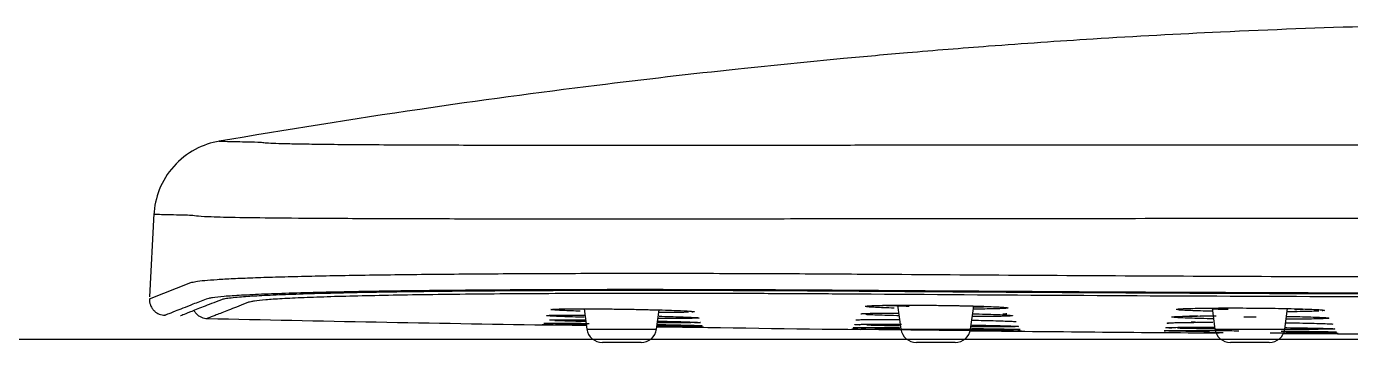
# Model space of a CAD drawing. Extents: x -4069 to -3649, y -4303 to -3709.
# Drawn here: x -3841.71 to -3824.85, y -3912.65 to -3908.61 of the extents above; entities that cross this region are included whole.
import ezdxf

# ---------------------------------------------------------------- set-up
doc = ezdxf.new("R2010")
doc.units = 0
doc.header["$LTSCALE"] = 7
doc.layers.add('6', color=7, linetype='CONTINUOUS')
doc.layers.add('DIM', color=2, linetype='CONTINUOUS')

msp = doc.modelspace()

# ---------------------------------------------------------------- linework, layer by layer
at = {"layer": '6', "color": 7, "linetype": 'Continuous'}
for p, q in [((-3840.08721, -3911.00147), (-3840.14275, -3912.06126)), ((-3834.60985, -3912.21505), (-3834.57372, -3912.4731)), ((-3833.68551, -3912.4731), (-3833.65141, -3912.22954)), ((-3830.6164, -3912.16897), (-3830.57382, -3912.4731)), ((-3829.68561, -3912.4731), (-3829.6445, -3912.17947)), ((-3826.61134, -3912.20582), (-3826.57392, -3912.4731)), ((-3825.68571, -3912.4731), (-3825.64916, -3912.21202)), ((-3833.88357, -3912.64536), (-3834.37566, -3912.64536)), ((-3829.88367, -3912.64536), (-3830.37576, -3912.64536)), ((-3825.88377, -3912.64536), (-3826.37586, -3912.64536))]:
    msp.add_line(p, q, dxfattribs=at)
at = {"layer": '6', "color": 3, "linetype": 'Continuous'}
for p, q in [((-3840.14411, -3912.08723), (-3839.61701, -3911.88041)), ((-3834.57372, -3912.4731), (-3834.12962, -3912.4731)), ((-3834.12962, -3912.4731), (-3833.68551, -3912.4731)), ((-3830.57382, -3912.4731), (-3830.12972, -3912.4731)), ((-3830.12972, -3912.4731), (-3829.68561, -3912.4731)), ((-3826.57392, -3912.4731), (-3826.12982, -3912.4731)), ((-3826.12982, -3912.4731), (-3825.68571, -3912.4731))]:
    msp.add_line(p, q, dxfattribs=at)
at = {"layer": '6', "color": 7, "linetype": 'Continuous'}
for centre, radius, start, end in [((-3820.12997, -3011.66382), 900.88155, 268.773777, 269.047668), ((-3820.12997, -3011.66382), 900.88155, 269.138111, 269.302961), ((-3834.37566, -3912.44537), 0.2, 187.96961, 270), ((-3833.88357, -3912.44537), 0.2, 270, 352.03039), ((-3830.37576, -3912.44537), 0.2, 187.96961, 270), ((-3829.88367, -3912.44537), 0.2, 270, 352.03039), ((-3820.12997, -3011.66382), 900.88155, 269.39197, 269.59364), ((-3826.37586, -3912.44537), 0.2, 187.96961, 270), ((-3825.88377, -3912.44537), 0.2, 270, 352.03039), ((-3820.12997, -3011.66382), 900.88155, 269.645624, 269.846013)]:
    msp.add_arc(centre, radius, start, end, dxfattribs=at)
for points, knots in [([(-3824.58231, -3908.61444), (-3825.22253, -3908.63264), (-3826.4044, -3908.6772), (-3828.02899, -3908.76635), (-3829.35835, -3908.85832), (-3830.418, -3908.9438), (-3831.48215, -3909.03919), (-3832.80163, -3909.17131), (-3834.60111, -3909.37914), (-3836.80556, -3909.67689), (-3838.40582, -3909.93241), (-3839.25582, -3910.07915)], [0, 0, 0, 0, 0.13017455, 0.24041488, 0.33070838, 0.40103487, 0.4565061, 0.54788532, 0.6705784, 0.82470596, 1, 1, 1, 1]), ([(-3839.24861, -3910.076), (-3839.36148, -3910.09529), (-3839.57463, -3910.16693), (-3839.85227, -3910.38444), (-3840.03592, -3910.68557), (-3840.0822, -3910.90564), (-3840.08818, -3911.02)], [0, 0, 0, 0, 0.2425453, 0.49997878, 0.75742429, 1, 1, 1, 1]), ([(-3839.61701, -3911.88041), (-3839.59952, -3911.87563), (-3839.56469, -3911.86611), (-3839.44943, -3911.85287), (-3839.29028, -3911.84048), (-3839.08468, -3911.82901), (-3838.83598, -3911.81843), (-3838.54614, -3911.80875), (-3838.21769, -3911.79998), (-3837.85314, -3911.7921), (-3837.4551, -3911.78513), (-3837.02627, -3911.77905), (-3836.56939, -3911.77388), (-3836.08722, -3911.7696), (-3835.58253, -3911.76623), (-3835.05811, -3911.76376), (-3834.51669, -3911.76218), (-3833.961, -3911.76151), (-3833.39371, -3911.76174), (-3832.81744, -3911.76287), (-3832.23462, -3911.76491), (-3831.64817, -3911.76779), (-3831.2533, -3911.77049), (-3831.05682, -3911.77183)], [0, 0, 0, 0, 0.0518373, 0.10325061, 0.15424028, 0.20480667, 0.25495014, 0.30467103, 0.35396968, 0.40284644, 0.45130164, 0.49933562, 0.54694871, 0.59414122, 0.64091348, 0.68726581, 0.73319853, 0.77871193, 0.82380634, 0.86848205, 0.91273937, 0.95657858, 1, 1, 1, 1]), ([(-3840.14447, -3912.08744), (-3840.14559, -3912.11428), (-3840.14009, -3912.15323), (-3840.11699, -3912.20242), (-3840.09126, -3912.23622), (-3840.05902, -3912.26383), (-3840.0114, -3912.28965), (-3839.973, -3912.29742), (-3839.94628, -3912.29792)], [0, 0, 0, 0, 0.23939649, 0.3686974, 0.50080322, 0.6327872, 0.76173897, 1, 1, 1, 1]), ([(-3839.75169, -3912.302), (-3839.75168, -3912.302), (-3839.74621, -3912.29985), (-3839.71327, -3912.28692), (-3839.6312, -3912.25467), (-3839.49399, -3912.20085), (-3839.35304, -3912.14539), (-3839.2684, -3912.11221), (-3839.22514, -3912.09524)], [0, 0, 0, 0, 0.12483076, 0.24984035, 0.4998675, 0.74991652, 0.87216199, 1, 1, 1, 1]), ([(-3831.03068, -3911.98217), (-3831.17113, -3911.98117), (-3831.45059, -3911.97916), (-3832.00125, -3911.97586), (-3832.67658, -3911.97276), (-3833.46466, -3911.97082), (-3834.22587, -3911.97061), (-3834.95433, -3911.97206), (-3835.64209, -3911.97524), (-3836.2854, -3911.98015), (-3836.88045, -3911.98675), (-3837.42307, -3911.99487), (-3837.9065, -3912.00454), (-3838.32843, -3912.01575), (-3838.68697, -3912.02844), (-3838.98093, -3912.04233), (-3839.20406, -3912.05735), (-3839.32854, -3912.07076), (-3839.39434, -3912.08201), (-3839.41262, -3912.08784), (-3839.42184, -3912.09078)], [0, 0, 0, 0, 0.03164341, 0.06296148, 0.12526936, 0.18748251, 0.25014115, 0.31284004, 0.37512144, 0.4374419, 0.50025968, 0.56296239, 0.62508628, 0.68732622, 0.75038231, 0.81334767, 0.87539161, 0.93733307, 0.96841798, 1, 1, 1, 1]), ([(-3839.22514, -3912.09524), (-3839.21243, -3912.09147), (-3839.18697, -3912.0839), (-3839.10905, -3912.07304), (-3838.98427, -3912.06083), (-3838.78949, -3912.04766), (-3838.40793, -3912.02953), (-3837.7674, -3912.00998), (-3836.75583, -3911.99244), (-3835.53689, -3911.98118), (-3834.37669, -3911.97738), (-3833.38689, -3911.9777), (-3832.61456, -3911.97966), (-3831.8187, -3911.98319), (-3831.27413, -3911.98694), (-3831.00162, -3911.98882)], [0, 0, 0, 0, 0.04154894, 0.08319239, 0.12500496, 0.18761089, 0.2502611, 0.3750924, 0.50027389, 0.62566096, 0.75005054, 0.81228377, 0.87454071, 0.93721819, 1, 1, 1, 1]), ([(-3830.95346, -3912.02982), (-3831.08616, -3912.02887), (-3831.34992, -3912.02698), (-3831.86926, -3912.02386), (-3832.50573, -3912.02093), (-3833.24867, -3912.0191), (-3833.96678, -3912.01889), (-3834.65472, -3912.02024), (-3835.30461, -3912.02322), (-3835.91303, -3912.02785), (-3836.47634, -3912.03409), (-3836.99028, -3912.04176), (-3837.4477, -3912.05088), (-3837.84641, -3912.06146), (-3838.18566, -3912.07344), (-3838.46405, -3912.08659), (-3838.67551, -3912.10082), (-3838.79382, -3912.11353), (-3838.85634, -3912.12417), (-3838.87365, -3912.12968), (-3838.88235, -3912.13245)], [0, 0, 0, 0, 0.03163835, 0.06288902, 0.12502248, 0.18705338, 0.24961589, 0.3122617, 0.37447543, 0.43678661, 0.49972917, 0.56255671, 0.62467227, 0.68684777, 0.74985772, 0.81293245, 0.87521895, 0.93735862, 0.96851373, 1, 1, 1, 1]), ([(-3831.00162, -3911.98882), (-3830.63846, -3911.99144), (-3829.91371, -3911.99667), (-3828.64671, -3912.0046), (-3827.20051, -3912.01237), (-3825.20915, -3912.02083), (-3822.85206, -3912.02735), (-3820.31059, -3912.0297), (-3818.13278, -3912.0281), (-3816.31707, -3912.02441), (-3814.32375, -3912.01816), (-3812.42373, -3912.00933), (-3810.6165, -3911.99855), (-3809.7116, -3911.99207), (-3809.25832, -3911.98882)], [0, 0, 0, 0, 0.05042678, 0.10063472, 0.17549938, 0.25036254, 0.37536663, 0.49999942, 0.59979548, 0.67480756, 0.74983877, 0.87437047, 0.93706868, 1, 1, 1, 1]), ([(-3809.30647, -3912.02982), (-3809.90879, -3912.03408), (-3811.1107, -3912.04257), (-3812.91823, -3912.05242), (-3815.02233, -3912.06143), (-3817.42638, -3912.06799), (-3819.22917, -3912.06962), (-3821.03062, -3912.06962), (-3822.83348, -3912.06801), (-3825.53927, -3912.06053), (-3828.24902, -3912.04843), (-3830.05066, -3912.03603), (-3830.95346, -3912.02982)], [0, 0, 0, 0, 0.08397056, 0.16756364, 0.25104514, 0.37560251, 0.49999775, 0.50000369, 0.62439721, 0.74895712, 0.87420187, 1, 1, 1, 1]), ([(-3839.58033, -3912.2348), (-3839.57893, -3912.23738), (-3839.57043, -3912.25224), (-3839.55147, -3912.27725), (-3839.51939, -3912.30487), (-3839.47195, -3912.33079), (-3839.43364, -3912.33868), (-3839.40697, -3912.33927)], [0, 0, 0, 0, 0.0414183, 0.24186991, 0.44219384, 0.63799276, 1, 1, 1, 1]), ([(-3834.65775, -3912.24541), (-3834.69746, -3912.24419), (-3834.77993, -3912.24145), (-3834.88403, -3912.23705), (-3834.96645, -3912.23242), (-3835.01915, -3912.22797), (-3835.03488, -3912.22457), (-3835.02911, -3912.22278), (-3835.02555, -3912.2222)], [0, 0, 0, 0, 0.15340454, 0.33784296, 0.52737552, 0.7175081, 0.90388077, 1, 1, 1, 1]), ([(-3835.01681, -3912.2228), (-3835.01659, -3912.22251), (-3835.01274, -3912.22071), (-3834.98249, -3912.21826), (-3834.91221, -3912.21687), (-3834.87456, -3912.21641)], [0, 0, 0, 0, 0.0980162, 0.61030104, 1, 1, 1, 1]), ([(-3834.95637, -3912.21779), (-3834.95446, -3912.21876), (-3834.95066, -3912.2206), (-3834.94669, -3912.22277), (-3834.94537, -3912.2241), (-3834.94531, -3912.22418)], [0, 0, 0, 0, 0.52124539, 0.97318058, 1, 1, 1, 1]), ([(-3834.88827, -3912.21616), (-3834.88289, -3912.21606), (-3834.84518, -3912.21542), (-3834.80091, -3912.21497), (-3834.75855, -3912.21475)], [0, 0, 0, 0, 0.14625049, 1, 1, 1, 1]), ([(-3834.82287, -3912.21538), (-3834.82008, -3912.21531), (-3834.78864, -3912.21467), (-3834.6873, -3912.21451), (-3834.53469, -3912.2147), (-3834.35021, -3912.2161), (-3834.1496, -3912.21857), (-3833.94267, -3912.22214), (-3833.74505, -3912.22653), (-3833.57001, -3912.23138), (-3833.39257, -3912.23755), (-3833.25936, -3912.24445), (-3833.21689, -3912.24903), (-3833.21123, -3912.25128), (-3833.21075, -3912.25161)], [0, 0, 0, 0, 0.00803178, 0.08752921, 0.17206785, 0.26073188, 0.35235393, 0.44594738, 0.54013844, 0.63207569, 0.71877542, 0.86695452, 0.98060165, 1, 1, 1, 1]), ([(-3833.27738, -3912.25893), (-3833.30076, -3912.25972), (-3833.35758, -3912.26104), (-3833.47143, -3912.26218), (-3833.57521, -3912.26229), (-3833.6366, -3912.26213), (-3833.64744, -3912.26209)], [0, 0, 0, 0, 0.31203793, 0.62285041, 0.93424249, 1, 1, 1, 1]), ([(-3833.20503, -3912.25122), (-3833.20329, -3912.25174), (-3833.20042, -3912.25353), (-3833.21207, -3912.25548), (-3833.2308, -3912.25679), (-3833.23581, -3912.25709)], [0, 0, 0, 0, 0.22969758, 0.81625157, 1, 1, 1, 1]), ([(-3831.08627, -3912.28039), (-3831.08585, -3912.27947), (-3831.0774, -3912.27733), (-3831.03204, -3912.27437), (-3830.94762, -3912.27173), (-3830.83315, -3912.26979), (-3830.73873, -3912.26904), (-3830.68779, -3912.26883)], [0, 0, 0, 0, 0.14817056, 0.35879637, 0.57325175, 0.7880961, 1, 1, 1, 1]), ([(-3831.02821, -3912.18301), (-3831.02815, -3912.18293), (-3831.02658, -3912.18136), (-3831.01139, -3912.17843), (-3830.95074, -3912.1748), (-3830.85902, -3912.17186), (-3830.74043, -3912.16972), (-3830.64561, -3912.16889), (-3830.59512, -3912.16866)], [0, 0, 0, 0, 0.01052013, 0.20726508, 0.40340627, 0.60292575, 0.80277392, 1, 1, 1, 1]), ([(-3830.65872, -3912.20657), (-3830.70629, -3912.20514), (-3830.79465, -3912.20216), (-3830.90305, -3912.19737), (-3830.97802, -3912.19241), (-3831.00697, -3912.18914), (-3831.01632, -3912.18753)], [0, 0, 0, 0, 0.2508012, 0.49856535, 0.74630209, 1, 1, 1, 1]), ([(-3830.68422, -3912.16935), (-3830.6822, -3912.16932), (-3830.63272, -3912.16864), (-3830.5094, -3912.16834), (-3830.32164, -3912.1687), (-3830.12198, -3912.17036), (-3829.92402, -3912.17308), (-3829.73686, -3912.17681), (-3829.57077, -3912.18124), (-3829.39528, -3912.18735), (-3829.26301, -3912.1947), (-3829.22501, -3912.20013), (-3829.22278, -3912.20246), (-3829.2227, -3912.20268)], [0, 0, 0, 0, 0.00428092, 0.10398345, 0.20389977, 0.30305875, 0.40158967, 0.49977506, 0.59714825, 0.69116785, 0.85786609, 0.9869573, 1, 1, 1, 1]), ([(-3830.59512, -3912.16866), (-3830.54462, -3912.16843), (-3830.43608, -3912.16833), (-3830.26165, -3912.16914), (-3830.08246, -3912.17084), (-3829.90531, -3912.17339), (-3829.7374, -3912.17681), (-3829.58345, -3912.18087), (-3829.4486, -3912.18541), (-3829.33924, -3912.19025), (-3829.2627, -3912.19524), (-3829.21834, -3912.20019), (-3829.20694, -3912.20491), (-3829.23019, -3912.20922), (-3829.29068, -3912.21288), (-3829.38273, -3912.21582), (-3829.50163, -3912.21795), (-3829.5976, -3912.21878), (-3829.64936, -3912.219), (-3829.65059, -3912.21901)], [0, 0, 0, 0, 0.06208515, 0.12503314, 0.18788037, 0.24963791, 0.31134199, 0.37407071, 0.43690959, 0.49896482, 0.56090873, 0.62355696, 0.68631795, 0.74862566, 0.81096098, 0.87378964, 0.93651275, 0.99850488, 1, 1, 1, 1]), ([(-3829.65646, -3912.27895), (-3829.64256, -3912.27926), (-3829.57379, -3912.28087), (-3829.45922, -3912.28394), (-3829.33143, -3912.28831), (-3829.23666, -3912.29283), (-3829.17506, -3912.29729), (-3829.14808, -3912.30156), (-3829.15799, -3912.30545), (-3829.20796, -3912.30876), (-3829.29266, -3912.31142), (-3829.40751, -3912.31334), (-3829.53226, -3912.31431), (-3829.62027, -3912.31448), (-3829.656, -3912.31449)], [0, 0, 0, 0, 0.02303843, 0.11540123, 0.20672966, 0.29787529, 0.38991965, 0.48213035, 0.57381371, 0.66555927, 0.75791168, 0.85008149, 0.94123231, 1, 1, 1, 1]), ([(-3829.30759, -3912.20618), (-3829.30738, -3912.20567), (-3829.29843, -3912.2011), (-3829.28742, -3912.19812), (-3829.28051, -3912.19523)], [0, 0, 0, 0, 0.07752638, 1, 1, 1, 1]), ([(-3829.274, -3912.27873), (-3829.24458, -3912.2773), (-3829.2265, -3912.27557), (-3829.22294, -3912.27358), (-3829.22284, -3912.27351)], [0, 0, 0, 0, 0.96659858, 1, 1, 1, 1]), ([(-3826.61503, -3912.24668), (-3826.62589, -3912.24644), (-3826.68898, -3912.24496), (-3826.79498, -3912.24198), (-3826.91411, -3912.23752), (-3827.00351, -3912.23278), (-3827.05473, -3912.22789), (-3827.06607, -3912.22468), (-3827.06624, -3912.22308)], [0, 0, 0, 0, 0.03986904, 0.23466872, 0.42877898, 0.6176456, 0.80650265, 1, 1, 1, 1]), ([(-3827.05475, -3912.21917), (-3827.05314, -3912.21891), (-3827.04111, -3912.21717), (-3827.00423, -3912.21412), (-3826.91509, -3912.21054), (-3826.79632, -3912.20765), (-3826.653, -3912.20554), (-3826.54395, -3912.20472), (-3826.48721, -3912.2045)], [0, 0, 0, 0, 0.03332234, 0.22549944, 0.41707684, 0.61202842, 0.80731604, 1, 1, 1, 1]), ([(-3826.48721, -3912.2045), (-3826.43044, -3912.20427), (-3826.3109, -3912.20417), (-3826.12485, -3912.20497), (-3825.93907, -3912.20664), (-3825.76085, -3912.20915), (-3825.59812, -3912.21252), (-3825.45472, -3912.21652), (-3825.3352, -3912.22098), (-3825.24558, -3912.22576), (-3825.19275, -3912.23068), (-3825.17491, -3912.23555), (-3825.1878, -3912.23908), (-3825.20466, -3912.24095), (-3825.20872, -3912.24134)], [0, 0, 0, 0, 0.08824379, 0.17771747, 0.26706023, 0.35487823, 0.44260223, 0.53174328, 0.62105766, 0.70933621, 0.79745253, 0.88648783, 0.97567157, 1, 1, 1, 1]), ([(-3825.25042, -3912.24434), (-3825.27393, -3912.24564), (-3825.33341, -3912.24805), (-3825.45255, -3912.25095), (-3825.56334, -3912.25257), (-3825.63189, -3912.25323), (-3825.64825, -3912.25337)], [0, 0, 0, 0, 0.30089778, 0.60433449, 0.90723135, 1, 1, 1, 1]), ([(-3834.5973, -3912.42841), (-3834.64678, -3912.42758), (-3834.75073, -3912.42581), (-3834.88865, -3912.42337), (-3835.00658, -3912.42116), (-3835.09329, -3912.41938), (-3835.14289, -3912.41815), (-3835.14827, -3912.4176), (-3835.11523, -3912.41764), (-3835.04589, -3912.41827), (-3834.94121, -3912.41949), (-3834.80218, -3912.42131), (-3834.67351, -3912.42309), (-3834.59361, -3912.42423), (-3834.57278, -3912.42453)], [0, 0, 0, 0, 0.07389186, 0.16196908, 0.25233448, 0.3429234, 0.43175648, 0.52037746, 0.61050172, 0.70081402, 0.79006792, 0.87911616, 0.96899479, 1, 1, 1, 1]), ([(-3835.12358, -3912.3985), (-3835.12343, -3912.39833), (-3835.11976, -3912.39776), (-3835.10432, -3912.39738), (-3835.08609, -3912.39722)], [0, 0, 0, 0, 0.269795, 1, 1, 1, 1]), ([(-3834.60706, -3912.32259), (-3834.64661, -3912.32161), (-3834.73658, -3912.31924), (-3834.85925, -3912.31535), (-3834.96727, -3912.31109), (-3835.04571, -3912.30701), (-3835.08906, -3912.30329), (-3835.09024, -3912.30016), (-3835.05516, -3912.29763), (-3834.98613, -3912.29578), (-3834.91809, -3912.29506), (-3834.87886, -3912.29487)], [0, 0, 0, 0, 0.08213256, 0.19476644, 0.31067323, 0.42696577, 0.54084478, 0.6543524, 0.76995927, 0.8857825, 1, 1, 1, 1]), ([(-3835.08609, -3912.39722), (-3835.06788, -3912.39706), (-3835.0172, -3912.39699), (-3834.90735, -3912.39753), (-3834.76904, -3912.39868), (-3834.64274, -3912.40002), (-3834.56516, -3912.40095), (-3834.54569, -3912.40119)], [0, 0, 0, 0, 0.22972754, 0.46281623, 0.69572428, 0.92485893, 1, 1, 1, 1]), ([(-3835.05554, -3912.29788), (-3835.05314, -3912.29778), (-3835.04384, -3912.29742), (-3835.02874, -3912.29707), (-3835.01595, -3912.29674)], [0, 0, 0, 0, 0.3160619, 1, 1, 1, 1]), ([(-3835.0315, -3912.35661), (-3835.03109, -3912.3566), (-3835.01087, -3912.35611), (-3834.93069, -3912.35587), (-3834.78612, -3912.35614), (-3834.65982, -3912.35706), (-3834.59131, -3912.35768), (-3834.59004, -3912.35769)], [0, 0, 0, 0, 0.00666456, 0.32180071, 0.65511833, 0.99361911, 1, 1, 1, 1]), ([(-3834.56972, -3912.41349), (-3834.57184, -3912.41345), (-3834.63301, -3912.41228), (-3834.74693, -3912.40998), (-3834.89153, -3912.40677), (-3834.97492, -3912.40465), (-3835.01055, -3912.40363), (-3835.01541, -3912.40349)], [0, 0, 0, 0, 0.01127869, 0.32557316, 0.6410555, 0.94931381, 1, 1, 1, 1]), ([(-3834.99002, -3912.35615), (-3834.98573, -3912.35687), (-3834.9738, -3912.35876), (-3834.9573, -3912.36092), (-3834.94497, -3912.36308), (-3834.94061, -3912.36391), (-3834.94008, -3912.3645), (-3834.94006, -3912.36455)], [0, 0, 0, 0, 0.28575973, 0.74956743, 0.90369222, 0.99283046, 1, 1, 1, 1]), ([(-3834.98449, -3912.35613), (-3834.95347, -3912.35595), (-3834.87849, -3912.35587), (-3834.74473, -3912.35645), (-3834.64478, -3912.35721), (-3834.59677, -3912.35764)], [0, 0, 0, 0, 0.34830105, 0.70160266, 1, 1, 1, 1]), ([(-3834.58883, -3912.37798), (-3834.59055, -3912.37794), (-3834.64795, -3912.37668), (-3834.75537, -3912.37413), (-3834.88466, -3912.37056), (-3834.95388, -3912.3683), (-3834.982, -3912.36729)], [0, 0, 0, 0, 0.0104172, 0.34831436, 0.69658217, 1, 1, 1, 1]), ([(-3834.87886, -3912.29487), (-3834.83964, -3912.29467), (-3834.75281, -3912.29458), (-3834.65148, -3912.29501), (-3834.59974, -3912.29533)], [0, 0, 0, 0, 0.5145545, 1, 1, 1, 1]), ([(-3833.6744, -3912.41475), (-3833.66701, -3912.41489), (-3833.60064, -3912.41616), (-3833.48238, -3912.41854), (-3833.33895, -3912.42173), (-3833.22477, -3912.42465), (-3833.14714, -3912.42714), (-3833.10665, -3912.42914), (-3833.10345, -3912.43058), (-3833.13828, -3912.4314), (-3833.21411, -3912.43151), (-3833.32431, -3912.43097), (-3833.46276, -3912.42982), (-3833.58886, -3912.42848), (-3833.66643, -3912.42755), (-3833.68587, -3912.42731)], [0, 0, 0, 0, 0.01088599, 0.09828114, 0.18579265, 0.27311794, 0.36057369, 0.44835745, 0.53591224, 0.62262116, 0.70958387, 0.7976092, 0.88543478, 0.97174402, 1, 1, 1, 1]), ([(-3833.67071, -3912.43852), (-3833.66865, -3912.43855), (-3833.60594, -3912.43959), (-3833.48837, -3912.44158), (-3833.34029, -3912.44421), (-3833.22172, -3912.44643), (-3833.13624, -3912.44819), (-3833.08772, -3912.4494), (-3833.08181, -3912.44997), (-3833.11509, -3912.44992), (-3833.18463, -3912.44928), (-3833.28908, -3912.44806), (-3833.42722, -3912.44626), (-3833.56293, -3912.44438), (-3833.65157, -3912.44312), (-3833.68137, -3912.44269)], [0, 0, 0, 0, 0.0029353, 0.08963167, 0.17644528, 0.26365055, 0.35073739, 0.43718158, 0.52384182, 0.61130767, 0.69860472, 0.7847329, 0.87070644, 0.95748262, 1, 1, 1, 1]), ([(-3833.669, -3912.37182), (-3833.61482, -3912.37298), (-3833.4992, -3912.37563), (-3833.35051, -3912.37962), (-3833.2356, -3912.38341), (-3833.15239, -3912.38713), (-3833.13199, -3912.38899), (-3833.13099, -3912.39009)], [0, 0, 0, 0, 0.16982103, 0.38066018, 0.57638922, 0.75039237, 1, 1, 1, 1]), ([(-3833.6688, -3912.37182), (-3833.65867, -3912.37203), (-3833.5915, -3912.37349), (-3833.47527, -3912.37623), (-3833.33919, -3912.37998), (-3833.23159, -3912.38355), (-3833.15741, -3912.38681), (-3833.12282, -3912.3896), (-3833.12618, -3912.39183), (-3833.15857, -3912.39314), (-3833.19012, -3912.39368), (-3833.20087, -3912.39382)], [0, 0, 0, 0, 0.02292914, 0.15342087, 0.28484789, 0.41647615, 0.54761865, 0.67890958, 0.81085525, 0.94249643, 1, 1, 1, 1]), ([(-3833.24794, -3912.39423), (-3833.279, -3912.3944), (-3833.35385, -3912.39448), (-3833.49486, -3912.39388), (-3833.60653, -3912.393), (-3833.66658, -3912.39243), (-3833.66879, -3912.39241)], [0, 0, 0, 0, 0.32523468, 0.65663053, 0.98736599, 1, 1, 1, 1]), ([(-3833.65344, -3912.30981), (-3833.60402, -3912.311), (-3833.50354, -3912.31362), (-3833.37213, -3912.31776), (-3833.26334, -3912.32203), (-3833.18573, -3912.32609), (-3833.14335, -3912.3298), (-3833.14139, -3912.33297), (-3833.17658, -3912.33551), (-3833.24617, -3912.33734), (-3833.34839, -3912.33839), (-3833.48301, -3912.33853), (-3833.59577, -3912.33804), (-3833.65969, -3912.3376), (-3833.66721, -3912.33755)], [0, 0, 0, 0, 0.0798004, 0.16996081, 0.26095091, 0.35209924, 0.44277152, 0.5335164, 0.62482611, 0.71594657, 0.8060749, 0.8964022, 0.98788994, 1, 1, 1, 1]), ([(-3833.25477, -3912.39005), (-3833.25468, -3912.38919), (-3833.24248, -3912.38745), (-3833.23183, -3912.38576), (-3833.22422, -3912.38436)], [0, 0, 0, 0, 0.1818111, 1, 1, 1, 1]), ([(-3831.02129, -3912.46125), (-3831.02457, -3912.46118), (-3831.06421, -3912.46028), (-3831.12726, -3912.45866), (-3831.17979, -3912.45666), (-3831.18583, -3912.45514), (-3831.15242, -3912.45406), (-3831.08175, -3912.45346), (-3830.97468, -3912.45339), (-3830.83159, -3912.45391), (-3830.69354, -3912.45474), (-3830.60476, -3912.45539), (-3830.57706, -3912.45561)], [0, 0, 0, 0, 0.01056449, 0.12946047, 0.24553638, 0.36118431, 0.47919053, 0.59746928, 0.71402735, 0.83034338, 0.94814647, 1, 1, 1, 1]), ([(-3831.0941, -3912.42178), (-3831.09697, -3912.42167), (-3831.12376, -3912.42055), (-3831.16036, -3912.41852), (-3831.16704, -3912.41607), (-3831.135, -3912.41406), (-3831.06643, -3912.41255), (-3830.96211, -3912.41164), (-3830.82192, -3912.41144), (-3830.68508, -3912.4118), (-3830.59628, -3912.41223), (-3830.56748, -3912.41239)], [0, 0, 0, 0, 0.01520114, 0.14581846, 0.27597012, 0.4090418, 0.54249578, 0.67390473, 0.80508432, 0.93811681, 1, 1, 1, 1]), ([(-3831.14408, -3912.35836), (-3831.14395, -3912.35813), (-3831.14148, -3912.35683), (-3831.11957, -3912.35466), (-3831.05403, -3912.35225), (-3830.95344, -3912.35051), (-3830.81701, -3912.34959), (-3830.68955, -3912.34947), (-3830.60995, -3912.34962), (-3830.58892, -3912.34967)], [0, 0, 0, 0, 0.03742075, 0.21820208, 0.39935368, 0.57761968, 0.75569541, 0.93654867, 1, 1, 1, 1]), ([(-3830.6016, -3912.30373), (-3830.61022, -3912.30353), (-3830.67349, -3912.30204), (-3830.78254, -3912.29911), (-3830.90976, -3912.29476), (-3830.97876, -3912.29144), (-3831.00876, -3912.28961), (-3831.01442, -3912.28924)], [0, 0, 0, 0, 0.04671879, 0.34586443, 0.63669396, 0.92752714, 1, 1, 1, 1]), ([(-3830.59386, -3912.43386), (-3830.64684, -3912.43297), (-3830.75515, -3912.43101), (-3830.89558, -3912.42791), (-3830.97415, -3912.42578), (-3831.00842, -3912.42475)], [0, 0, 0, 0, 0.30755293, 0.65560342, 1, 1, 1, 1]), ([(-3829.67167, -3912.4223), (-3829.67087, -3912.42231), (-3829.60801, -3912.42335), (-3829.48891, -3912.4255), (-3829.33724, -3912.42882), (-3829.2159, -3912.43211), (-3829.12846, -3912.43525), (-3829.07836, -3912.43812), (-3829.07078, -3912.4406), (-3829.103, -3912.44261), (-3829.17223, -3912.4441), (-3829.27706, -3912.44499), (-3829.41663, -3912.44519), (-3829.55605, -3912.44483), (-3829.64806, -3912.44438), (-3829.68031, -3912.4442)], [0, 0, 0, 0, 0.00112484, 0.0881995, 0.17523433, 0.26222752, 0.34896726, 0.43517814, 0.52158046, 0.60865455, 0.69563075, 0.78172029, 0.86781898, 0.95475368, 1, 1, 1, 1]), ([(-3829.664, -3912.35979), (-3829.61167, -3912.36078), (-3829.50367, -3912.36303), (-3829.36032, -3912.36675), (-3829.23938, -3912.37076), (-3829.15071, -3912.37472), (-3829.11574, -3912.37724), (-3829.10548, -3912.37843)], [0, 0, 0, 0, 0.17758369, 0.38216591, 0.58897101, 0.79573478, 1, 1, 1, 1]), ([(-3829.27335, -3912.30493), (-3829.27332, -3912.30483), (-3829.27264, -3912.30421), (-3829.25509, -3912.29866), (-3829.23576, -3912.2954), (-3829.22567, -3912.29158)], [0, 0, 0, 0, 0.01032905, 0.07613168, 1, 1, 1, 1]), ([(-3827.12357, -3912.46171), (-3827.12905, -3912.46152), (-3827.15969, -3912.46041), (-3827.19948, -3912.45841), (-3827.20649, -3912.45591), (-3827.17371, -3912.45368), (-3827.10339, -3912.45179), (-3826.99609, -3912.45036), (-3826.85124, -3912.44951), (-3826.70674, -3912.44925), (-3826.61127, -3912.44929), (-3826.57787, -3912.44933)], [0, 0, 0, 0, 0.02632502, 0.15406442, 0.28134191, 0.41213878, 0.54348695, 0.67256644, 0.80133286, 0.93210802, 1, 1, 1, 1]), ([(-3827.16581, -3912.40141), (-3827.16809, -3912.40121), (-3827.18201, -3912.39983), (-3827.18849, -3912.39733), (-3827.15777, -3912.39416), (-3827.09006, -3912.39137), (-3826.98615, -3912.38909), (-3826.84489, -3912.38752), (-3826.71077, -3912.3868), (-3826.6258, -3912.38659), (-3826.6015, -3912.38655)], [0, 0, 0, 0, 0.02607042, 0.17604671, 0.32971665, 0.48383063, 0.63521747, 0.78634534, 0.94005324, 1, 1, 1, 1]), ([(-3826.60148, -3912.34227), (-3826.61211, -3912.34208), (-3826.68005, -3912.34079), (-3826.79633, -3912.33819), (-3826.93075, -3912.33426), (-3827.03473, -3912.33008), (-3827.09905, -3912.32578), (-3827.12768, -3912.32149), (-3827.12107, -3912.31738), (-3827.07706, -3912.31364), (-3826.99184, -3912.31048), (-3826.87414, -3912.30794), (-3826.72911, -3912.30607), (-3826.61699, -3912.30535), (-3826.55822, -3912.30515)], [0, 0, 0, 0, 0.01660503, 0.10723336, 0.19750294, 0.28518675, 0.372876, 0.46315434, 0.55373864, 0.64241574, 0.73079808, 0.82083871, 0.91105192, 1, 1, 1, 1]), ([(-3826.20432, -3912.31738), (-3826.17957, -3912.31762), (-3826.12845, -3912.31806), (-3826.07686, -3912.31841), (-3826.05031, -3912.31857)], [0, 0, 0, 0, 0.48555944, 1, 1, 1, 1]), ([(-3825.67868, -3912.45524), (-3825.67252, -3912.45531), (-3825.6018, -3912.45616), (-3825.47337, -3912.4579), (-3825.31611, -3912.46063), (-3825.19019, -3912.46347), (-3825.09949, -3912.46632), (-3825.04749, -3912.46906), (-3825.03888, -3912.4716), (-3825.07174, -3912.47384), (-3825.14319, -3912.47569), (-3825.25143, -3912.47709), (-3825.39541, -3912.47795), (-3825.54461, -3912.47823), (-3825.64575, -3912.47817), (-3825.68508, -3912.47812)], [0, 0, 0, 0, 0.00815309, 0.09407707, 0.17980198, 0.26524857, 0.35056989, 0.43588565, 0.52139069, 0.60705324, 0.69248984, 0.77726057, 0.86215944, 0.9478139, 1, 1, 1, 1]), ([(-3825.6691, -3912.39254), (-3825.60881, -3912.39339), (-3825.49091, -3912.39529), (-3825.33801, -3912.39859), (-3825.2129, -3912.40218), (-3825.12111, -3912.40587), (-3825.08497, -3912.40832), (-3825.07433, -3912.40951)], [0, 0, 0, 0, 0.19245554, 0.39303404, 0.59592076, 0.79899935, 1, 1, 1, 1]), ([(-3825.65591, -3912.31153), (-3825.64235, -3912.31177), (-3825.57172, -3912.31309), (-3825.45288, -3912.31572), (-3825.31803, -3912.31966), (-3825.21376, -3912.32387), (-3825.14744, -3912.32821), (-3825.11786, -3912.33251), (-3825.12532, -3912.3366), (-3825.17074, -3912.34034), (-3825.25577, -3912.34353), (-3825.37383, -3912.34609), (-3825.51286, -3912.34786), (-3825.61671, -3912.34855), (-3825.6671, -3912.34876)], [0, 0, 0, 0, 0.02111795, 0.11142983, 0.2019547, 0.29158015, 0.38101662, 0.47120969, 0.56154927, 0.65145971, 0.74145449, 0.83197766, 0.92230589, 1, 1, 1, 1]), ([(-3825.20953, -3912.33476), (-3825.20943, -3912.33454), (-3825.20473, -3912.33086), (-3825.19821, -3912.32823), (-3825.19312, -3912.32583)], [0, 0, 0, 0, 0.04898582, 1, 1, 1, 1]), ([(-3825.14632, -3912.33024), (-3825.13999, -3912.3308), (-3825.13242, -3912.33161), (-3825.12902, -3912.33241), (-3825.12831, -3912.33268)], [0, 0, 0, 0, 0.65581627, 1, 1, 1, 1]), ([(-3830.0175, -3912.49053), (-3830.08024, -3912.48984), (-3830.22584, -3912.48823), (-3830.44787, -3912.48566), (-3830.63484, -3912.4834), (-3830.76791, -3912.48172), (-3830.88793, -3912.48016), (-3831.01655, -3912.47838), (-3831.13073, -3912.47661), (-3831.19805, -3912.47533), (-3831.20704, -3912.47467), (-3831.1649, -3912.47459), (-3831.089, -3912.47499), (-3831.01235, -3912.47555), (-3830.94879, -3912.47607), (-3830.85111, -3912.4769), (-3830.69161, -3912.47839), (-3830.4652, -3912.48064), (-3830.21757, -3912.48327), (-3829.96746, -3912.48605), (-3829.73466, -3912.48877), (-3829.52015, -3912.49141), (-3829.33375, -3912.49383), (-3829.18657, -3912.49591), (-3829.09621, -3912.49736), (-3829.05618, -3912.49816), (-3829.0334, -3912.49878), (-3829.03549, -3912.4992), (-3829.0894, -3912.49915), (-3829.19093, -3912.49852), (-3829.33854, -3912.49732), (-3829.50136, -3912.49583), (-3829.6155, -3912.49471), (-3829.66226, -3912.49424)], [0, 0, 0, 0, 0.02936456, 0.06762006, 0.10524045, 0.12345228, 0.14154657, 0.17866849, 0.21629019, 0.25337033, 0.29012393, 0.327414, 0.3647877, 0.38341101, 0.39537095, 0.41372393, 0.45097371, 0.48857168, 0.53049253, 0.56780896, 0.60464334, 0.64181285, 0.67955294, 0.71678611, 0.75375718, 0.77841926, 0.79078745, 0.82795828, 0.86523255, 0.90232967, 0.93912868, 0.97590741, 1, 1, 1, 1]), ([(-3830.65094, -3912.48319), (-3830.65688, -3912.48311), (-3830.69688, -3912.48262), (-3830.76791, -3912.48172), (-3830.88793, -3912.48016), (-3831.01655, -3912.47838), (-3831.13073, -3912.47661), (-3831.19805, -3912.47533), (-3831.20704, -3912.47467), (-3831.1649, -3912.47459), (-3831.089, -3912.47499), (-3831.01235, -3912.47555), (-3830.94879, -3912.47607), (-3830.85111, -3912.4769), (-3830.73239, -3912.47801), (-3830.63716, -3912.47894), (-3830.61094, -3912.47919)], [0, 0, 0, 0, 0.00870339, 0.05892082, 0.10881413, 0.21117437, 0.31491268, 0.41715773, 0.51850235, 0.62132624, 0.72438071, 0.77573277, 0.80871119, 0.85931781, 0.9620306, 1, 1, 1, 1]), ([(-3830.5878, -3912.46883), (-3830.64822, -3912.46796), (-3830.7635, -3912.4662), (-3830.86068, -3912.46449), (-3830.90453, -3912.46365)], [0, 0, 0, 0, 0.50204178, 1, 1, 1, 1]), ([(-3829.67649, -3912.46554), (-3829.66988, -3912.46563), (-3829.60005, -3912.46663), (-3829.47369, -3912.46856), (-3829.31978, -3912.47127), (-3829.19695, -3912.47383), (-3829.10869, -3912.47613), (-3829.05851, -3912.4781), (-3829.05168, -3912.47964), (-3829.08525, -3912.48072), (-3829.15648, -3912.4813), (-3829.26402, -3912.48136), (-3829.40641, -3912.48085), (-3829.55185, -3912.47998), (-3829.64964, -3912.47925), (-3829.68665, -3912.47895)], [0, 0, 0, 0, 0.00894008, 0.09480313, 0.18071198, 0.26664438, 0.35231568, 0.43735993, 0.5225707, 0.60852335, 0.69442918, 0.77950032, 0.86446001, 0.95000764, 1, 1, 1, 1]), ([(-3826.64401, -3912.50606), (-3826.65494, -3912.50595), (-3826.69996, -3912.50548), (-3826.77572, -3912.50464), (-3826.89684, -3912.50312), (-3827.02751, -3912.50118), (-3827.14554, -3912.49889), (-3827.20551, -3912.49712), (-3827.22214, -3912.4959), (-3827.22049, -3912.49479), (-3827.18564, -3912.49361), (-3827.10836, -3912.49276), (-3827.01743, -3912.49233), (-3826.91471, -3912.49215), (-3826.76658, -3912.49223), (-3826.56463, -3912.49276), (-3826.38991, -3912.49353), (-3826.29062, -3912.49408), (-3826.2714, -3912.49419)], [0, 0, 0, 0, 0.0133998, 0.05566612, 0.09766334, 0.18541353, 0.2751639, 0.36290793, 0.4058765, 0.44955449, 0.53817234, 0.6268617, 0.67690427, 0.72664822, 0.80194829, 0.89041369, 0.97886681, 1, 1, 1, 1]), ([(-3826.58491, -3912.472), (-3826.58694, -3912.47197), (-3826.65154, -3912.47119), (-3826.77342, -3912.46955), (-3826.92679, -3912.46685), (-3827.01061, -3912.46495), (-3827.04812, -3912.46397), (-3827.04906, -3912.46394)], [0, 0, 0, 0, 0.01047224, 0.33295376, 0.65644279, 0.99137399, 1, 1, 1, 1]), ([(-3826.7152, -3912.51615), (-3826.69657, -3912.51625), (-3826.63788, -3912.51656), (-3826.55619, -3912.51701), (-3826.49168, -3912.51739), (-3826.47022, -3912.51751)], [0, 0, 0, 0, 0.24244272, 0.75077182, 1, 1, 1, 1]), ([(-3825.87065, -3912.52144), (-3825.86838, -3912.52145), (-3825.82041, -3912.5218), (-3825.68617, -3912.52278), (-3825.41511, -3912.52492), (-3825.16889, -3912.52717), (-3825.03543, -3912.52882), (-3824.99376, -3912.52973), (-3825.02091, -3912.5302), (-3825.11207, -3912.53019), (-3825.26307, -3912.52972), (-3825.44784, -3912.52889), (-3825.58538, -3912.52816), (-3825.64797, -3912.52782)], [0, 0, 0, 0, 0.00253374, 0.05351493, 0.15178428, 0.33275351, 0.43064934, 0.53040498, 0.62988143, 0.72878349, 0.82729068, 0.92497812, 1, 1, 1, 1]), ([(-3825.73217, -3912.49821), (-3825.6866, -3912.49863), (-3825.60508, -3912.49943), (-3825.47027, -3912.50092), (-3825.32351, -3912.50275), (-3825.18011, -3912.50498), (-3825.09709, -3912.50676), (-3825.05147, -3912.50814), (-3825.02235, -3912.50945), (-3825.02194, -3912.51094), (-3825.0748, -3912.51225), (-3825.17756, -3912.51311), (-3825.32661, -3912.51346), (-3825.49512, -3912.51331), (-3825.61466, -3912.51298), (-3825.66544, -3912.51281)], [0, 0, 0, 0, 0.05651908, 0.10377183, 0.18468301, 0.27838885, 0.37133569, 0.40886375, 0.46581787, 0.56023616, 0.65387071, 0.74744579, 0.84140851, 0.93500239, 1, 1, 1, 1])]:
    msp.add_open_spline(points, degree=3, knots=knots, dxfattribs=at)
at = {"layer": '6', "color": 3, "linetype": 'Continuous'}
for points, knots in [([(-3839.25611, -3910.07728), (-3839.25611, -3910.07728), (-3839.25599, -3910.07728), (-3839.2247, -3910.07825), (-3839.0786, -3910.08197), (-3838.87294, -3910.08616), (-3838.76505, -3910.08836)], [0, 0, 0, 0, 0.00006095, 0.29930312, 0.63239514, 1, 1, 1, 1]), ([(-3838.71632, -3910.09191), (-3838.69804, -3910.09402), (-3838.66046, -3910.09836), (-3838.54042, -3910.10389), (-3838.36373, -3910.10896), (-3838.11849, -3910.11346), (-3837.79881, -3910.11741), (-3837.39799, -3910.1208), (-3836.9101, -3910.12363), (-3836.22876, -3910.12635), (-3835.24782, -3910.12826), (-3834.05861, -3910.12877), (-3832.8858, -3910.12841), (-3831.89008, -3910.12751), (-3831.23664, -3910.12625), (-3830.92597, -3910.12565)], [0, 0, 0, 0, 0.05227516, 0.10744224, 0.16550889, 0.22648432, 0.29038209, 0.35721962, 0.42701952, 0.49980937, 0.61427409, 0.74851284, 0.84022618, 0.92403645, 1, 1, 1, 1]), ([(-3830.73986, -3910.12541), (-3830.18576, -3910.12508), (-3829.01022, -3910.12437), (-3827.13896, -3910.1235), (-3824.88924, -3910.12263), (-3822.52926, -3910.12215), (-3819.19571, -3910.12162), (-3815.77841, -3910.12244), (-3812.57231, -3910.12377), (-3810.70361, -3910.12471), (-3809.84753, -3910.12521), (-3809.52008, -3910.12541)], [0, 0, 0, 0, 0.07879804, 0.16717403, 0.26512683, 0.39682256, 0.50001844, 0.73487694, 0.87820769, 0.95341404, 1, 1, 1, 1]), ([(-3839.61017, -3911.02431), (-3839.67638, -3911.02267), (-3839.8088, -3911.0194), (-3839.94765, -3911.01597), (-3840.04272, -3911.01362), (-3840.08192, -3911.01265), (-3840.08778, -3911.0125), (-3840.08777, -3911.0125)], [0, 0, 0, 0, 0.22213089, 0.4442616, 0.66639217, 0.88852267, 1, 1, 1, 1]), ([(-3831.05154, -3911.06791), (-3831.27768, -3911.0684), (-3831.72981, -3911.06936), (-3832.39598, -3911.07042), (-3833.04906, -3911.0712), (-3833.68537, -3911.07167), (-3834.30207, -3911.07184), (-3834.89625, -3911.0717), (-3835.46514, -3911.07126), (-3836.00609, -3911.07052), (-3836.51663, -3911.06946), (-3837.20307, -3911.06752), (-3837.96962, -3911.06408), (-3838.68722, -3911.05809), (-3839.17231, -3911.05038), (-3839.47085, -3911.04128), (-3839.5396, -3911.03322), (-3839.57247, -3911.02936)], [0, 0, 0, 0, 0.05019753, 0.10036379, 0.15049869, 0.20060216, 0.25067414, 0.30071456, 0.35072335, 0.40070043, 0.45064573, 0.50055919, 0.61587818, 0.72348478, 0.82337572, 0.91554823, 1, 1, 1, 1]), ([(-3809.39514, -3911.06761), (-3810.0421, -3911.06718), (-3811.33602, -3911.06631), (-3813.28458, -3911.06532), (-3815.23712, -3911.06457), (-3817.19301, -3911.06407), (-3819.1508, -3911.06382), (-3821.10924, -3911.06382), (-3823.06703, -3911.06407), (-3825.02292, -3911.06457), (-3826.97547, -3911.06532), (-3828.92402, -3911.06631), (-3830.21794, -3911.06718), (-3830.8649, -3911.06761)], [0, 0, 0, 0, 0.09090924, 0.18181839, 0.27272748, 0.36363653, 0.45454555, 0.54545455, 0.63636356, 0.7272726, 0.81818167, 0.9090908, 1, 1, 1, 1]), ([(-3831.05682, -3911.77183), (-3830.39845, -3911.77645), (-3829.08172, -3911.7857), (-3827.09847, -3911.79619), (-3825.11098, -3911.80421), (-3823.11992, -3911.80952), (-3821.12685, -3911.81218), (-3819.13308, -3911.81218), (-3817.14002, -3911.80952), (-3815.14896, -3911.80421), (-3813.16147, -3911.79619), (-3811.17822, -3911.7857), (-3809.86148, -3911.77645), (-3809.20312, -3911.77183)], [0, 0, 0, 0, 0.09090907, 0.18181815, 0.27272725, 0.36363635, 0.45454546, 0.54545457, 0.63636367, 0.72727277, 0.81818186, 0.90909094, 1, 1, 1, 1]), ([(-3839.42184, -3912.09078), (-3839.48082, -3912.11377), (-3839.59555, -3912.15851), (-3839.72368, -3912.20898), (-3839.83988, -3912.25508), (-3839.91032, -3912.28261), (-3839.94338, -3912.29554), (-3839.94877, -3912.29769), (-3839.94874, -3912.29769), (-3839.94874, -3912.29769)], [0, 0, 0, 0, 0.17565912, 0.34171362, 0.49999835, 0.74995147, 0.87525748, 0.99989351, 1, 1, 1, 1]), ([(-3809.22926, -3911.98217), (-3809.59337, -3911.9848), (-3810.32002, -3911.99005), (-3811.59038, -3911.998), (-3813.04046, -3912.00579), (-3815.03715, -3912.01427), (-3817.40056, -3912.02081), (-3819.94884, -3912.02317), (-3822.13249, -3912.02156), (-3823.95306, -3912.01787), (-3825.95173, -3912.01159), (-3827.85685, -3912.00274), (-3829.66891, -3911.99193), (-3830.5762, -3911.98543), (-3831.03068, -3911.98217)], [0, 0, 0, 0, 0.05042349, 0.10063, 0.1754962, 0.25036012, 0.37536397, 0.49999941, 0.59979585, 0.67480792, 0.74983877, 0.87437406, 0.93707145, 1, 1, 1, 1]), ([(-3838.88235, -3912.13245), (-3838.92564, -3912.14942), (-3839.01027, -3912.18259), (-3839.1512, -3912.23802), (-3839.26087, -3912.28103), (-3839.33777, -3912.3111), (-3839.37875, -3912.32725), (-3839.40353, -3912.33691), (-3839.40895, -3912.33906), (-3839.40893, -3912.33906), (-3839.40893, -3912.33906)], [0, 0, 0, 0, 0.12793227, 0.25012477, 0.50009513, 0.62524956, 0.74996521, 0.87509528, 0.99978429, 1, 1, 1, 1]), ([(-3830.80963, -3912.16858), (-3830.79382, -3912.16933), (-3830.70174, -3912.17345), (-3830.57842, -3912.1779), (-3830.46689, -3912.18098)], [0, 0, 0, 0, 0.18386646, 1, 1, 1, 1])]:
    msp.add_open_spline(points, degree=3, knots=knots, dxfattribs=at)
for points in [[(-3838.76504, -3910.08836), (-3838.7488, -3910.08955), (-3838.73256, -3910.09073), (-3838.71632, -3910.09191)], [(-3830.92597, -3910.12565), (-3830.86403, -3910.12557), (-3830.80198, -3910.12549), (-3830.73986, -3910.12541)], [(-3839.57247, -3911.02936), (-3839.58504, -3911.02768), (-3839.5976, -3911.02599), (-3839.61017, -3911.02431)], [(-3830.86503, -3911.06761), (-3830.92721, -3911.06771), (-3830.98938, -3911.06781), (-3831.05154, -3911.06791)], [(-3829.65867, -3912.18928), (-3829.59265, -3912.1889), (-3829.53287, -3912.18825), (-3829.48147, -3912.1873)], [(-3826.87844, -3912.38179), (-3826.85625, -3912.38235), (-3826.83268, -3912.3829), (-3826.80791, -3912.38344)]]:
    msp.add_open_spline(points, degree=3, dxfattribs=at)
at = {"layer": '6', "color": 7, "linetype": 'Continuous'}
for points in [[(-3830.68779, -3912.26883), (-3830.66277, -3912.26873), (-3830.63677, -3912.26866), (-3830.60998, -3912.26864)], [(-3827.04807, -3912.22046), (-3827.0466, -3912.21984), (-3827.04321, -3912.21911), (-3827.03788, -3912.21825)], [(-3826.60609, -3912.21606), (-3826.54392, -3912.21772), (-3826.47643, -3912.21925), (-3826.40598, -3912.22054)], [(-3825.55822, -3912.2223), (-3825.51849, -3912.2217), (-3825.48191, -3912.22102), (-3825.44895, -3912.22021)], [(-3835.04786, -3912.35681), (-3835.03071, -3912.3565), (-3835.00964, -3912.35627), (-3834.98449, -3912.35613)], [(-3826.89725, -3912.30307), (-3826.85614, -3912.30466), (-3826.80792, -3912.30621), (-3826.75384, -3912.30769)]]:
    msp.add_open_spline(points, degree=3, dxfattribs=at)
at = {"layer": 'DIM'}
msp.add_line((-3821.12997, -3912.60537), (-3853.38296, -3912.60537), dxfattribs=at)

doc.saveas('drawing.dxf')
